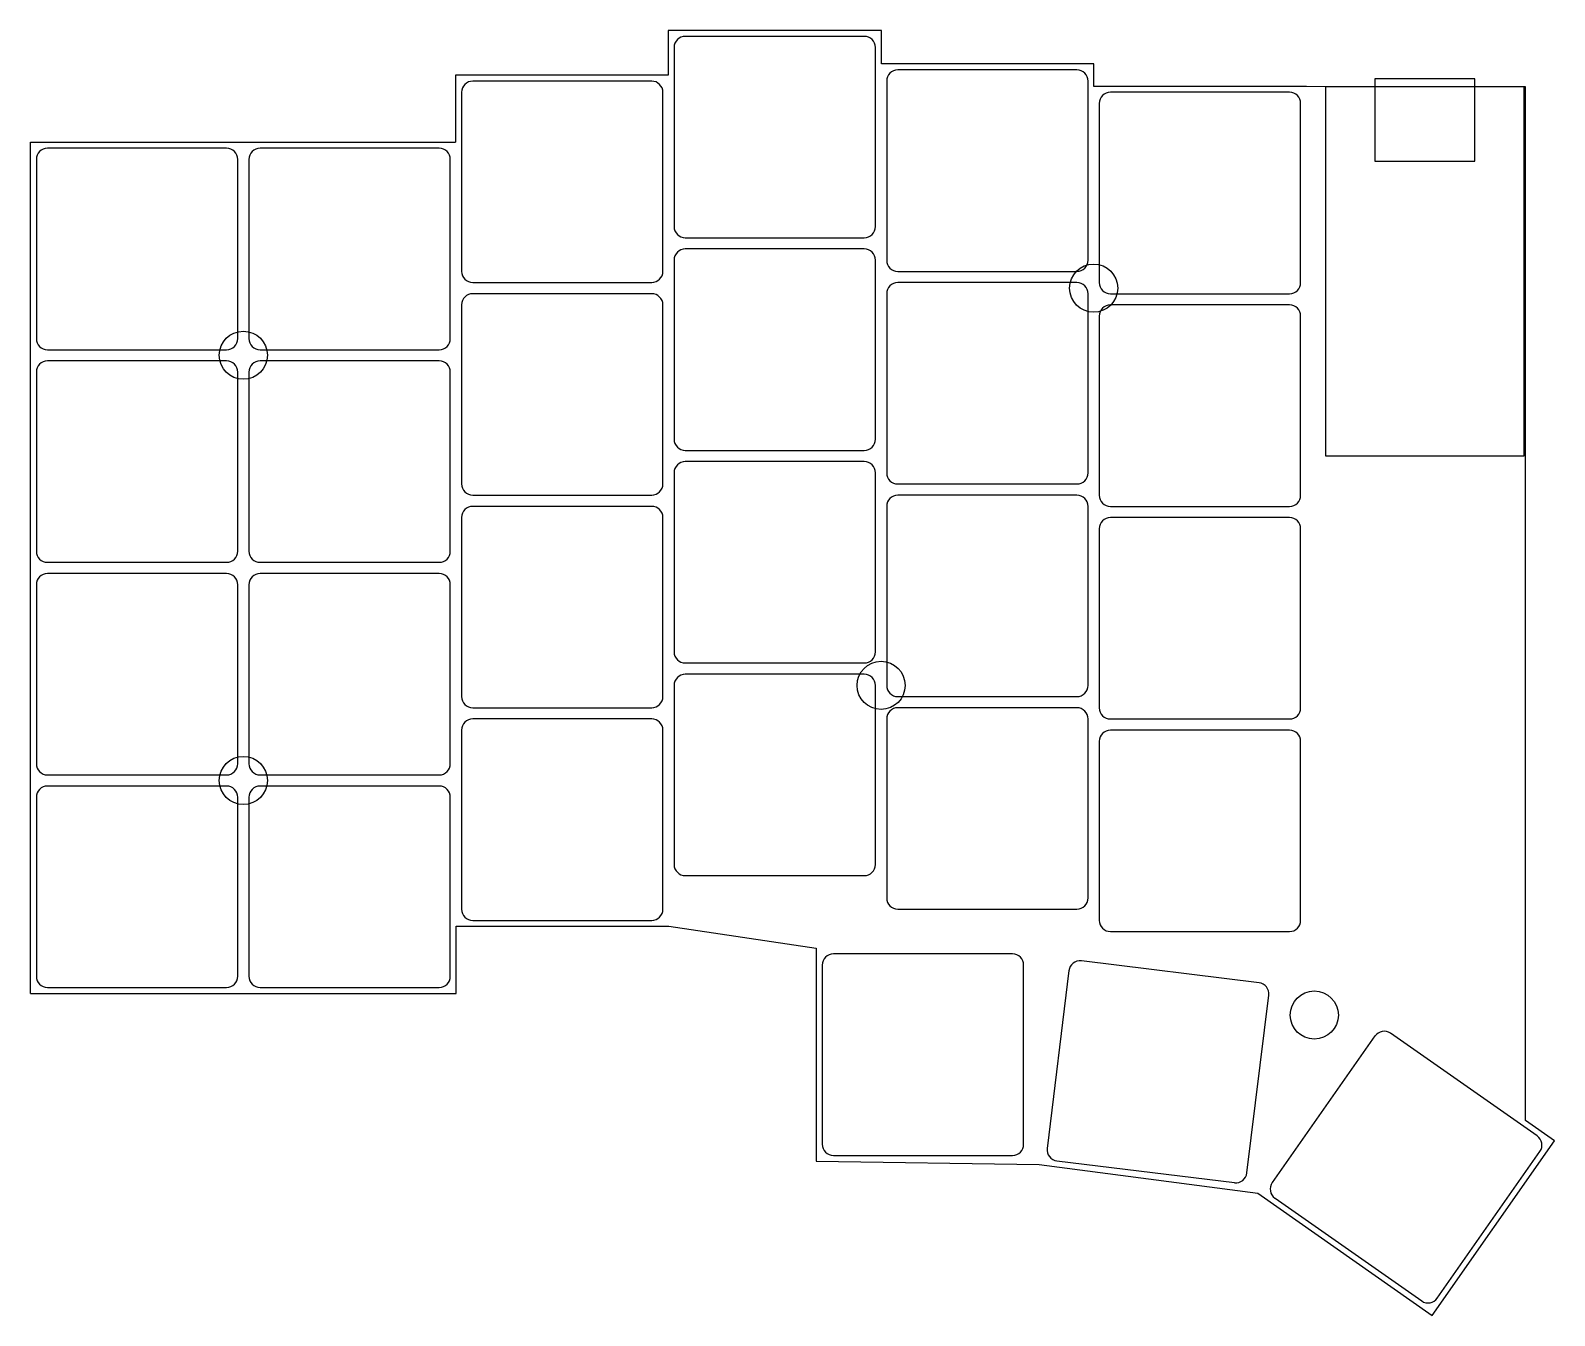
# Model space of a CAD drawing. Header units: millimetres. Extents: x 140 to 277, y -188 to -73.
import ezdxf

# ---------------------------------------------------------------- set-up
doc = ezdxf.new("R2010")
doc.units = ezdxf.units.MM

msp = doc.modelspace()

# ---------------------------------------------------------------- linework, layer by layer
at = {"linetype": 'CONTINUOUS'}
for p, q in [((216.53, -73.47), (197.47, -73.47)), ((197.47, -73.47), (197.47, -77.47)), ((216.53, -76.47), (216.53, -73.47)), ((215, -74), (199, -74)), ((198, -75), (198, -91)), ((216, -91), (216, -75)), ((197.47, -77.47), (178.47, -77.47)), ((178.47, -77.47), (178.47, -83.47)), ((235.53, -76.47), (216.53, -76.47)), ((234, -77), (218, -77)), ((235.53, -78.47), (235.53, -76.47)), ((179, -79), (179, -95)), ((196, -78), (180, -78)), ((197, -95), (197, -79)), ((217, -78), (217, -94)), ((235, -94), (235, -78)), ((254.53, -78.47), (235.53, -78.47)), ((253, -79), (237, -79)), ((254.53, -78.49), (254.53, -78.47)), ((274.1, -78.5), (254.53, -78.49)), ((273.99, -78.5), (256.21, -78.5)), ((256.21, -78.5), (256.21, -111.5)), ((269.57, -77.8), (260.63, -77.8)), ((260.63, -77.8), (260.63, -85.15)), ((269.57, -85.15), (269.57, -77.8)), ((273.99, -111.5), (273.99, -78.5)), ((274.1, -170.89), (274.1, -78.5)), ((236, -80), (236, -96)), ((254, -96), (254, -80)), ((140.47, -159.53), (140.47, -83.47)), ((140.47, -83.47), (178.47, -83.47)), ((158, -84), (142, -84)), ((177, -84), (161, -84)), ((141, -85), (141, -101)), ((159, -101), (159, -85)), ((160, -85), (160, -101)), ((178, -101), (178, -85)), ((260.63, -85.15), (269.57, -85.15)), ((199, -92), (215, -92)), ((215, -93), (199, -93)), ((198, -94), (198, -110)), ((216, -110), (216, -94)), ((218, -95), (234, -95)), ((180, -96), (196, -96)), ((234, -96), (218, -96)), ((179, -98), (179, -114)), ((196, -97), (180, -97)), ((197, -114), (197, -98)), ((217, -97), (217, -113)), ((235, -113), (235, -97)), ((237, -97), (253, -97)), ((253, -98), (237, -98)), ((236, -99), (236, -115)), ((254, -115), (254, -99)), ((142, -102), (158, -102)), ((161, -102), (177, -102)), ((158, -103), (142, -103)), ((177, -103), (161, -103)), ((141, -104), (141, -120)), ((159, -120), (159, -104)), ((160, -104), (160, -120)), ((178, -120), (178, -104)), ((199, -111), (215, -111)), ((256.21, -111.5), (273.99, -111.5)), ((198, -113), (198, -129)), ((215, -112), (199, -112)), ((216, -129), (216, -113)), ((218, -114), (234, -114)), ((180, -115), (196, -115)), ((234, -115), (218, -115)), ((179, -117), (179, -133)), ((196, -116), (180, -116)), ((197, -133), (197, -117)), ((217, -116), (217, -132)), ((235, -132), (235, -116)), ((237, -116), (253, -116)), ((253, -117), (237, -117)), ((236, -118), (236, -134)), ((254, -134), (254, -118)), ((142, -121), (158, -121)), ((161, -121), (177, -121)), ((158, -122), (142, -122)), ((177, -122), (161, -122)), ((141, -123), (141, -139)), ((159, -139), (159, -123)), ((160, -123), (160, -139)), ((178, -139), (178, -123)), ((199, -130), (215, -130)), ((198, -132), (198, -148)), ((215, -131), (199, -131)), ((216, -148), (216, -132)), ((218, -133), (234, -133)), ((180, -134), (196, -134)), ((234, -134), (218, -134)), ((179, -136), (179, -152)), ((196, -135), (180, -135)), ((197, -152), (197, -136)), ((217, -135), (217, -151)), ((235, -151), (235, -135)), ((237, -135), (253, -135)), ((253, -136), (237, -136)), ((236, -137), (236, -153)), ((254, -153), (254, -137)), ((142, -140), (158, -140)), ((161, -140), (177, -140)), ((158, -141), (142, -141)), ((177, -141), (161, -141)), ((141, -142), (141, -158)), ((159, -158), (159, -142)), ((160, -142), (160, -158)), ((178, -158), (178, -142)), ((199, -149), (215, -149)), ((218, -152), (234, -152)), ((178.53, -159.53), (178.53, -153.53)), ((178.53, -153.53), (197.53, -153.53)), ((180, -153), (196, -153)), ((197.53, -153.53), (210.71, -155.48)), ((237, -154), (253, -154)), ((210.71, -155.48), (210.71, -174.53)), ((228.24, -156), (212.24, -156)), ((250.28, -158.57), (234.4, -156.62)), ((211.24, -157), (211.24, -173)), ((229.24, -173), (229.24, -157)), ((233.28, -157.49), (231.33, -173.38)), ((142, -159), (158, -159)), ((161, -159), (177, -159)), ((140.47, -159.53), (178.53, -159.53)), ((249.2, -175.57), (251.15, -159.69)), ((260.64, -163.33), (251.46, -176.44)), ((275.14, -172.26), (262.03, -163.09)), ((276.69, -172.71), (274.1, -170.89)), ((265.76, -188.31), (276.69, -172.71)), ((212.24, -174), (228.24, -174)), ((266.21, -186.76), (275.39, -173.66)), ((210.71, -174.53), (230.63, -174.83)), ((230.63, -174.83), (250.16, -177.39)), ((232.21, -174.49), (248.09, -176.44)), ((250.16, -177.39), (265.76, -188.31)), ((251.71, -177.83), (264.82, -187.01))]:
    msp.add_line(p, q, dxfattribs=at)
for centre in [(235.5, -96.5), (159.5, -102.5), (216.5, -132), (159.5, -140.5), (255.22, -161.46)]:
    msp.add_circle(centre, 2.15, dxfattribs=at)
for centre, start, end in [((199, -75), 90, 180), ((215, -75), 0, 90), ((218, -78), 90, 180), ((234, -78), 0, 90), ((180, -79), 90, 180), ((196, -79), 0, 90), ((237, -80), 90, 180), ((253, -80), 0, 90), ((142, -85), 90, 180), ((158, -85), 0, 90), ((161, -85), 90, 180), ((177, -85), 0, 90), ((199, -91), 180, 270), ((215, -91), 270, 0), ((199, -94), 90, 180), ((215, -94), 0, 90), ((180, -95), 180, 270), ((196, -95), 270, 0), ((218, -94), 180, 270), ((234, -94), 270, 0), ((218, -97), 90, 180), ((234, -97), 0, 90), ((237, -96), 180, 270), ((253, -96), 270, 0), ((180, -98), 90, 180), ((196, -98), 0, 90), ((237, -99), 90, 180), ((253, -99), 0, 90), ((142, -101), 180, 270), ((158, -101), 270, 0), ((161, -101), 180, 270), ((177, -101), 270, 0), ((142, -104), 90, 180), ((158, -104), 0, 90), ((161, -104), 90, 180), ((177, -104), 0, 90), ((199, -110), 180, 270), ((215, -110), 270, 0), ((199, -113), 90, 180), ((215, -113), 0, 90), ((218, -113), 180, 270), ((234, -113), 270, 0), ((180, -114), 180, 270), ((196, -114), 270, 0), ((218, -116), 90, 180), ((234, -116), 0, 90), ((237, -115), 180, 270), ((253, -115), 270, 0), ((180, -117), 90, 180), ((196, -117), 0, 90), ((237, -118), 90, 180), ((253, -118), 0, 90), ((142, -120), 180, 270), ((158, -120), 270, 0), ((161, -120), 180, 270), ((177, -120), 270, 0), ((142, -123), 90, 180), ((158, -123), 0, 90), ((161, -123), 90, 180), ((177, -123), 0, 90), ((199, -129), 180, 270), ((215, -129), 270, 0), ((199, -132), 90, 180), ((215, -132), 0, 90), ((218, -132), 180, 270), ((234, -132), 270, 0), ((180, -133), 180, 270), ((196, -133), 270, 0), ((218, -135), 90, 180), ((234, -135), 0, 90), ((237, -134), 180, 270), ((253, -134), 270, 0), ((180, -136), 90, 180), ((196, -136), 0, 90), ((237, -137), 90, 180), ((253, -137), 0, 90), ((142, -139), 180, 270), ((158, -139), 270, 0), ((161, -139), 180, 270), ((177, -139), 270, 0), ((142, -142), 90, 180), ((158, -142), 0, 90), ((161, -142), 90, 180), ((177, -142), 0, 90), ((199, -148), 180, 270), ((215, -148), 270, 0), ((218, -151), 180, 270), ((234, -151), 270, 0), ((180, -152), 180, 270), ((196, -152), 270, 0), ((237, -153), 180, 270), ((253, -153), 270, 0), ((212.24, -157), 90, 180), ((228.24, -157), 0, 90), ((234.28, -157.62), 83, 173), ((142, -158), 180, 270), ((158, -158), 270, 0), ((161, -158), 180, 270), ((177, -158), 270, 0), ((250.16, -159.57), 353, 83), ((261.46, -163.91), 55, 145), ((274.57, -173.08), 325, 55), ((212.24, -173), 180, 270), ((228.24, -173), 270, 0), ((232.33, -173.5), 173, 263), ((248.21, -175.45), 263, 353), ((252.28, -177.01), 145, 235), ((265.39, -186.19), 235, 325)]:
    msp.add_arc(centre, 1, start, end, dxfattribs=at)

doc.saveas('drawing.dxf')
